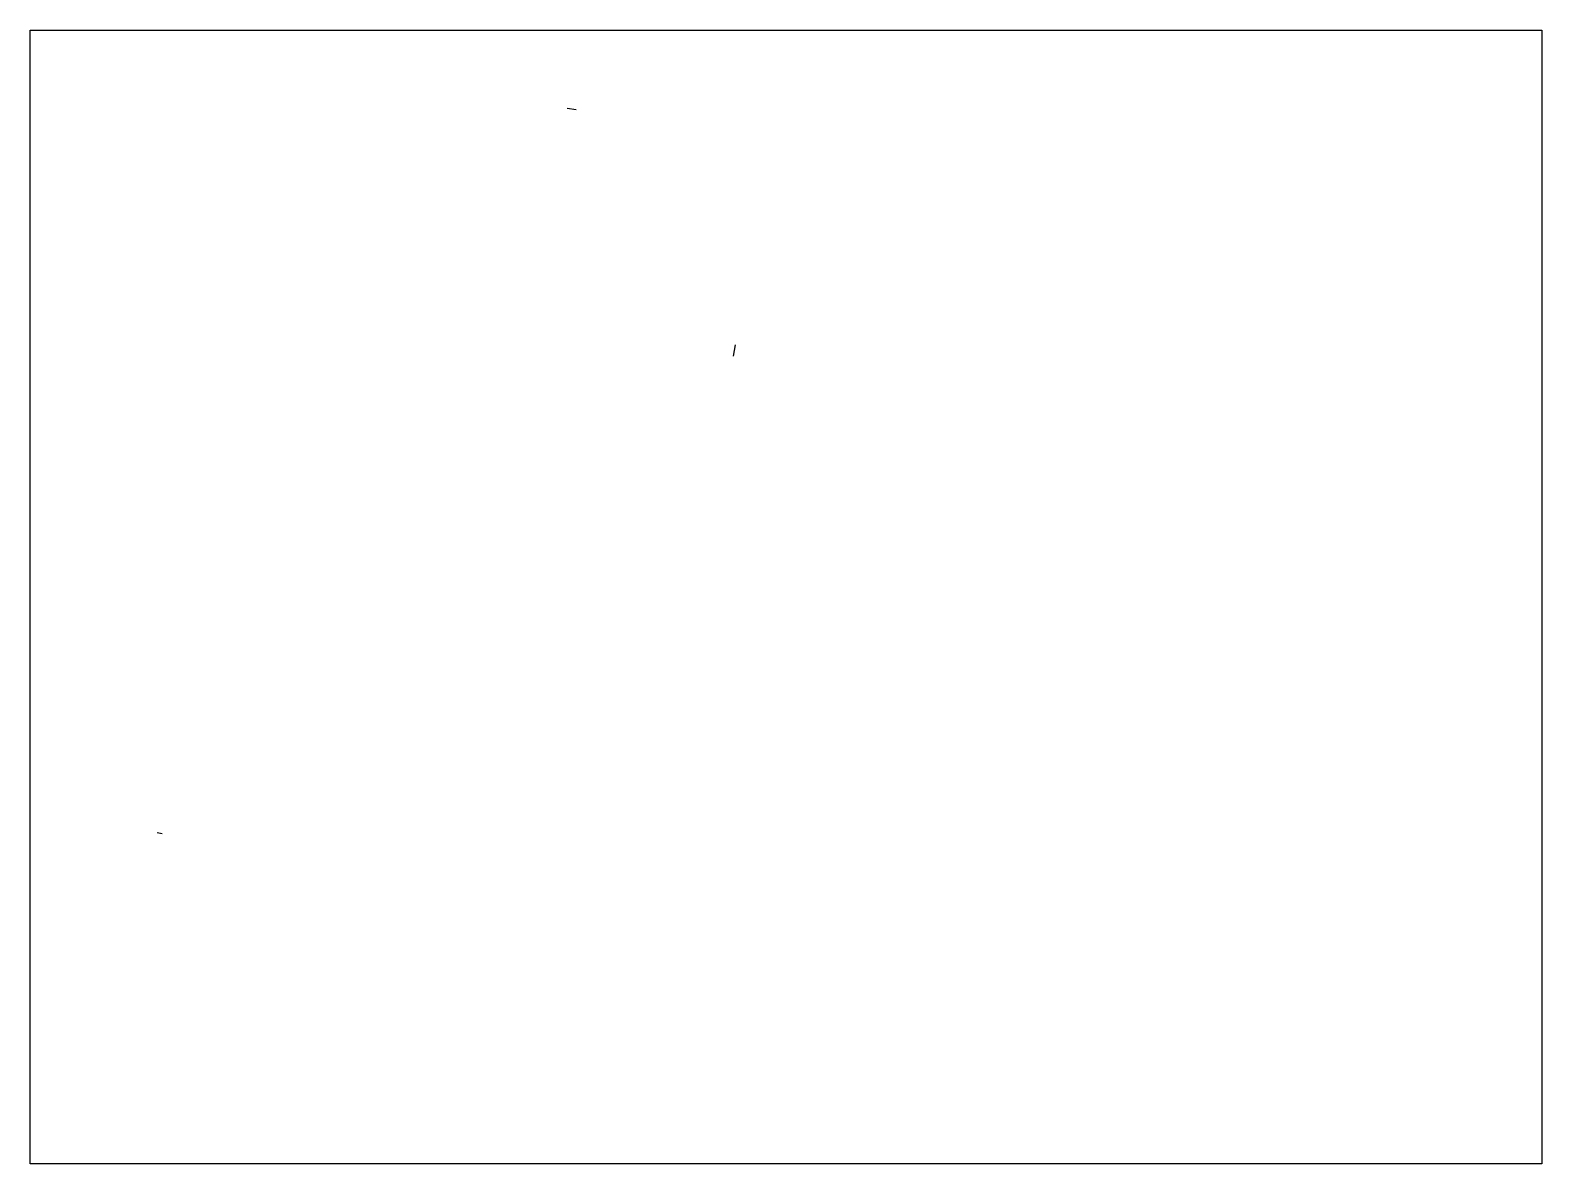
# Model space of a CAD drawing. Extents: x -308 to 892, y -660 to 240.
import ezdxf

# ---------------------------------------------------------------- set-up
doc = ezdxf.new("R2010")
doc.units = 0
doc.header["$MEASUREMENT"] = 0
doc.layers.add('EBENE_2', color=7, linetype='CONTINUOUS')

msp = doc.modelspace()

# ---------------------------------------------------------------- linework, layer by layer
at = {"layer": 'EBENE_2', "color": 1}
msp.add_lwpolyline([(892, -660), (-308, -660), (-308, 240), (892, 240), (892, -660)], dxfattribs=at)
at = {"layer": 'EBENE_2', "color": 250}
for points in [[(118.3, 178.1), (125.4, 177)], [(250.3, -18.8), (251.8, -9.9)], [(-203.2, -398.1), (-207.1, -397.2)]]:
    msp.add_lwpolyline(points, dxfattribs=at)

doc.saveas('drawing.dxf')
